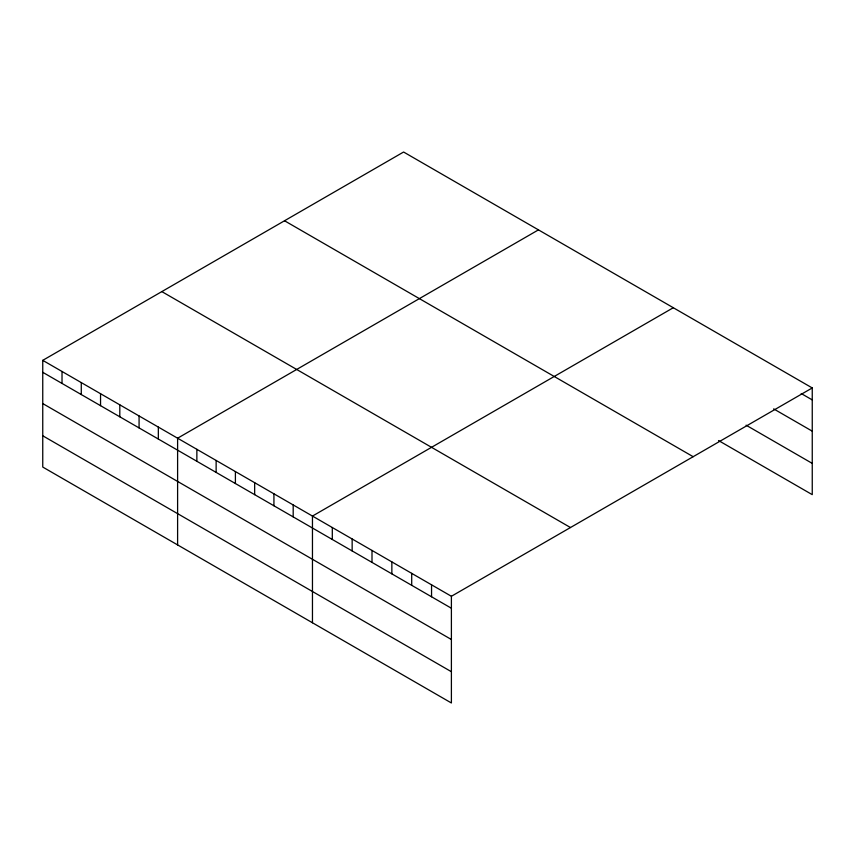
<?xml version="1.0" encoding="UTF-8"?>
<svg xmlns="http://www.w3.org/2000/svg" width="855" height="855" viewBox="0 0 855 855"><rect width="100%" height="100%" fill="white"/><g stroke="black" fill="none" stroke-linecap="round" stroke-linejoin="round"><path stroke-width="1.28" d="M42.75 360.35L451.397 596.277L451.397 702.981L42.75 467.054L42.75 360.35L403.603 152.019L812.25 387.946L812.25 494.65L718.521 440.539M538.458 229.867L177.605 438.209L177.605 544.913M673.312 307.725L312.46 516.067L312.46 622.771M451.397 596.277L812.25 387.946M801.221 393.535L812.25 399.905M773.657 408.882L812.25 431.166M746.084 425.181L812.25 463.389M284.523 220.761L693.17 456.698M161.83 291.598L570.477 527.535M42.75 372.31L451.397 608.236M42.75 403.571L451.397 639.508M42.75 435.783L451.397 671.72M431.551 584.82L431.551 596.779M411.704 573.363L411.704 585.322M391.857 561.906L391.857 573.855M372 550.438L372 562.398M352.153 538.981L352.153 550.941M332.306 527.524L332.306 539.484M293.19 504.942L293.19 516.901M273.931 493.816L273.931 505.775M254.662 482.701L254.662 494.65M235.403 471.575L235.403 483.535M216.133 460.45L216.133 472.409M196.864 449.324L196.864 461.283M158.335 427.083L158.335 439.043M139.076 415.958L139.076 427.917M119.807 404.843L119.807 416.791M100.548 393.717L100.548 405.676M81.278 382.591L81.278 394.55M62.02 371.476L62.02 383.425"/></g></svg>
